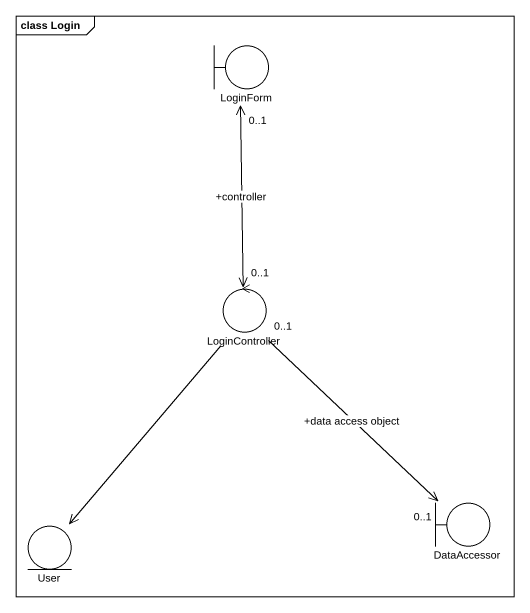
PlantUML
@startuml
mainframe class Login
boundary LoginForm
control LoginController
entity User
boundary DataAccessor
LoginController "0..1" <-up-> "0..1" LoginForm : +controller
LoginController --> User
LoginController "0..1" --> "0..1" DataAccessor : +data access object
@enduml
